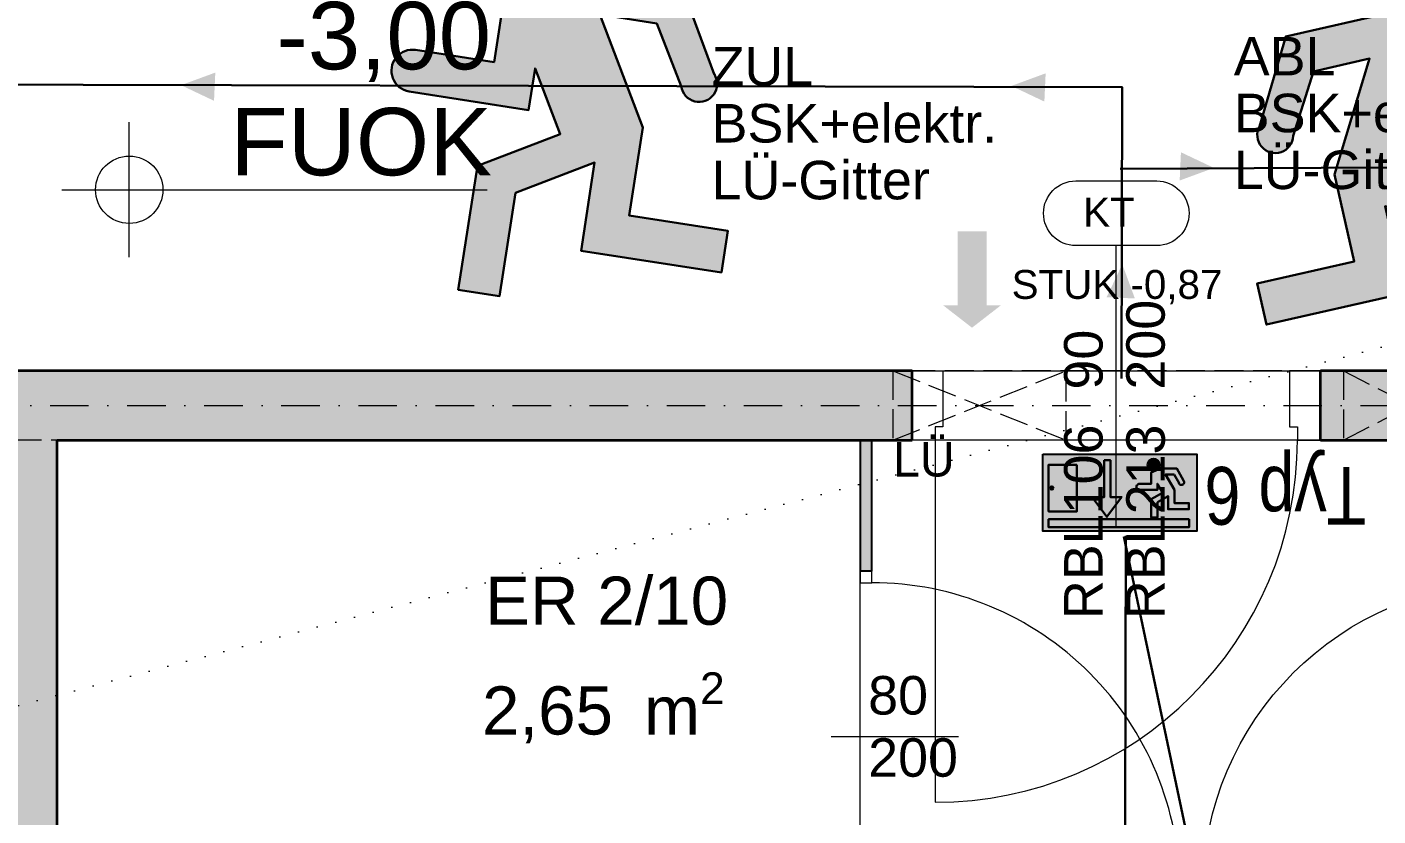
# Model space of a CAD drawing. Header units: millimetres. Extents: x 32522367 to 32638135, y 41424826 to 41540167.
# Drawn here: x 32577101 to 32580608, y 41447307 to 41449355 of the extents above; entities that cross this region are included whole.
import ezdxf
from ezdxf.enums import TextEntityAlignment as Align

# ---------------------------------------------------------------- set-up
doc = ezdxf.new("R2010")
doc.units = ezdxf.units.MM
for name, pattern in [('Punktlinie weit', [0.05, 0, -0.05]), ('Raster', [0.2, 0.1, -0.05, 0, -0.05]), ('Strichlinie eng', [0.1, 0.075, -0.025]), ('Untersicht', [0.1, 0.075, -0.025])]:
    doc.linetypes.add(name, pattern=pattern)
for name, color, linetype in [('000 Achsraster Haupt', 251, 'Continuous'), ('120 Wand Innen tragend', 251, 'Continuous'), ('130 Wand Innen', 251, 'Continuous'), ('240 Unterdaemmung', 251, 'Continuous'), ('715 Lueftung', 251, 'Continuous'), ('811 Raum 2.Erschließung_ Nebenräume_Allg.räume_Technik', 251, 'Continuous'), ('951 Polierplan Hoehenkote', 251, 'Continuous'), ('955 Polierplan Beschriftung', 251, 'Continuous'), ('956 Fensternummer', 251, 'Continuous'), ('Archicad Tür-Marker', 251, 'Continuous'), ('Archicad Türen', 251, 'Continuous'), ('dp_GE_SIBEL', 80, 'Continuous')]:
    doc.layers.add(name, color=color, linetype=linetype)
for name, color, linetype, lineweight in [('000 Achsraster Haupt_Stift_Nr__1', 251, 'Continuous', 13), ('120 Wand Innen tragend_Stift_Nr__1', 251, 'Continuous', 13), ('120 Wand Innen tragend_Stift_Nr__24', 251, 'Continuous', 13), ('120 Wand Innen tragend_Stift_Nr__6', 251, 'Continuous', 13), ('120 Wand Innen tragend_Stift_Nr__8', 251, 'Continuous', 35), ('130 Wand Innen_Stift_Nr__26', 251, 'Continuous', 13), ('130 Wand Innen_Stift_Nr__7', 251, 'Continuous', 25), ('240 Unterdaemmung_Stift_Nr__6', 251, 'Continuous', 13), ('715 Lueftung_Stift_Nr__16', 251, 'Continuous', 25), ('951 Polierplan Hoehenkote_Stift_Nr__1', 251, 'Continuous', 13), ('955 Polierplan Beschriftung_Stift_Nr__1', 251, 'Continuous', 13), ('956 Durchbruch Beschriftung_Stift_Nr__61', 251, 'Continuous', 25), ('956 Fensternummer_Stift_Nr__1', 251, 'Continuous', 13), ('970 Brandschutz Beschriftung.Texte_ Bemaßung_ Symbole_ Fluchtwege_Stift_Nr__101', 251, 'Continuous', 50), ('Archicad Raumstempel_Stift_Nr__1', 251, 'Continuous', 13), ('Archicad Tür-Marker_Stift_Nr__1', 251, 'Continuous', 13), ('Archicad Türen_Stift_Nr__1', 251, 'Continuous', 13), ('Archicad Türen_Stift_Nr__7', 251, 'Continuous', 25), ('Archicad Türen_Stift_Nr__8', 251, 'Continuous', 35), ('dp_GE_ST_Attribut_Attribut1', 250, 'Continuous', 5)]:
    doc.layers.add(name, color=color, linetype=linetype, lineweight=lineweight)
doc.layers.add('E2_LEHR_MENSCH_NATIVE', color=112, linetype='Continuous', lineweight=35, true_color=0x20dd55)
doc.layers.add('E2_LEHR_WEG_B_INTERPRETATION', color=112, linetype='Continuous', lineweight=80, true_color=0x20dd55)
doc.layers.add('E_NACHRTECH', color=3, linetype='Continuous', true_color=0x00fa00)
doc.styles.add('DPG_TXT', font='arial.ttf', dxfattribs={"width": 0.8})
doc.styles.add('ERSTELLTER_STIL_1', font='arial.ttf')

# ---------------------------------------------------------------- blocks, each defined once
blk = doc.blocks.new('9809550')
at = {"color": 18, "lineweight": 30, "true_color": 0x000000}
for points in [[(423921.7, 99168.8), (423956.8, 99168.8), (423956.8, 99202.9), (423984.5, 99214.5), (424033.7, 99214.5), (424053.8, 99178.3)], [(424040.2, 99170.9), (424025.2, 99196.7), (423999.7, 99196.8), (424026.2, 99150.3), (424026.2, 99110.9), (424070.2, 99110.9), (424070.2, 99092.3), (424007.5, 99092.3), (424007.5, 99131.7), (423975, 99113.1), (423975, 99067), (423956.5, 99067), (423956.5, 99122.4), (423990.5, 99141.9), (423975.1, 99168.8), (423975.1, 99150.2), (423921.7, 99150.3)]]:
    blk.add_lwpolyline(points, dxfattribs=at)
blk.add_circle((423963.6, 99225.9), 18.1, dxfattribs=at)
for centre, radius, start, end in [((423921.7, 99159.5), 9.27, 89.9849, 270.0151), ((424047.8, 99173.1), 7.96, 195.7299, 41.4005)]:
    blk.add_arc(centre, radius, start, end, dxfattribs=at)
blk = doc.blocks.new('RIVO_ARR_down')
at = {"true_color": 0x56c81e}
h = blk.add_hatch(color=72, dxfattribs=at)
h.dxf.hatch_style = 1
h.paths.add_polyline_path([(2487.16, 1656.78), (2487.16, 1647.95), (2504.83, 1647.95), (2504.83, 1656.78)])
h.paths.add_polyline_path([(2496.19, 1651.84), (2494.51, 1649.58), (2492.81, 1651.85), (2494.2, 1651.85), (2494.2, 1656.07), (2494.9, 1656.08), (2494.9, 1651.84)], flags=16)
h.paths.add_polyline_path([(2498.26, 1653.37), (2499.6, 1653.37), (2499.6, 1654.67), (2500.12, 1654.91, -0.535619), (2499.17, 1655.55, -1), (2500.55, 1655.55, -0.302406), (2500.12, 1654.91), (2500.66, 1655.11), (2502.53, 1655.11), (2503.29, 1653.73, -1.25347), (2502.78, 1653.45), (2502.2, 1654.43), (2501.24, 1654.44), (2502.24, 1652.67), (2502.24, 1651.16), (2503.92, 1651.16), (2503.92, 1650.46), (2501.53, 1650.46), (2501.53, 1651.96), (2500.29, 1651.25), (2500.29, 1649.49), (2499.59, 1649.49), (2499.59, 1651.6), (2500.88, 1652.34), (2500.3, 1653.37), (2500.3, 1652.66), (2498.26, 1652.67, -1)], flags=16)
h.paths.add_polyline_path([(2503.92, 1649.3), (2503.92, 1648.39), (2487.82, 1648.39), (2487.82, 1649.3)], flags=16)
h.paths.add_polyline_path([(2491.07, 1650.21), (2487.82, 1650.21), (2487.82, 1655.56), (2491.07, 1655.56)], flags=16)
h.paths.add_polyline_path([(2488, 1652.89, -1), (2488.38, 1652.89, -1)], flags=0)
at = {"true_color": 0xffffff}
h = blk.add_hatch(color=7, dxfattribs=at)
h.dxf.hatch_style = 1
h.paths.add_polyline_path([(2494.9, 1651.84), (2494.9, 1656.08), (2494.2, 1656.07), (2494.2, 1651.85), (2492.81, 1651.85), (2494.51, 1649.58), (2496.19, 1651.84)])
h = blk.add_hatch(color=7, dxfattribs=at)
h.dxf.hatch_style = 1
h.paths.add_polyline_path([(2499.17, 1655.55, 1), (2500.55, 1655.55, 1)])
h = blk.add_hatch(color=7, dxfattribs=at)
h.dxf.hatch_style = 1
h.paths.add_polyline_path([(2487.82, 1655.56), (2487.82, 1650.21), (2491.07, 1650.21), (2491.07, 1655.56)])
h.paths.add_polyline_path([(2488.38, 1652.89, -1), (2488, 1652.89, -1)], flags=16)
h = blk.add_hatch(color=7, dxfattribs=at)
h.dxf.hatch_style = 1
h.paths.add_polyline_path([(2499.6, 1653.37), (2498.26, 1653.37, 1), (2498.26, 1652.67), (2500.3, 1652.66), (2500.3, 1653.37), (2500.88, 1652.34), (2499.59, 1651.6), (2499.59, 1649.49), (2500.29, 1649.49), (2500.29, 1651.25), (2501.53, 1651.96), (2501.53, 1650.46), (2503.92, 1650.46), (2503.92, 1651.16), (2502.24, 1651.16), (2502.24, 1652.67), (2501.24, 1654.44), (2502.2, 1654.43), (2502.78, 1653.45, 1.25347), (2503.29, 1653.73), (2502.53, 1655.11), (2500.66, 1655.11), (2499.6, 1654.67)])
h = blk.add_hatch(color=7, dxfattribs=at)
h.dxf.hatch_style = 1
h.paths.add_polyline_path([(2488, 1652.89, 1), (2488.38, 1652.89, 1)])
h = blk.add_hatch(color=7, dxfattribs=at)
h.dxf.hatch_style = 1
h.paths.add_polyline_path([(2487.82, 1649.3), (2487.82, 1648.39), (2503.92, 1648.39), (2503.92, 1649.3)])
blk.add_lwpolyline([(2487.16, 1656.78), (2504.83, 1656.78), (2504.83, 1647.95), (2487.16, 1647.95)], close=True)
at = {"color": 18, "lineweight": 30, "true_color": 0x000000}
blk.add_lwpolyline([(2494.2, 1656.07), (2494.2, 1651.85), (2492.81, 1651.85), (2494.51, 1649.58), (2496.19, 1651.84), (2494.9, 1651.84), (2494.9, 1656.08), (2494.2, 1656.07)], dxfattribs=at)
for points in [[(2491.07, 1655.56), (2487.82, 1655.56), (2487.82, 1650.21), (2491.07, 1650.21)], [(2503.92, 1649.3), (2487.82, 1649.3), (2487.82, 1648.39), (2503.92, 1648.39)]]:
    blk.add_lwpolyline(points, close=True, dxfattribs=at)
blk.add_circle((2488.19, 1652.89), 0.19, dxfattribs=at)
at = {"xscale": 0.0381026673526157, "yscale": 0.0381026673526157, "zscale": 0.0381026673526157}
blk.add_blockref('9809550', (-13654.29, -2125.22), dxfattribs=at)
blk = doc.blocks.new('ER 2_10__163', base_point=(33.0945, -3.4388))
at = {"layer": 'Archicad Raumstempel_Stift_Nr__1', "color": 7, "lineweight": 13, "insert": (32.7819, -3.4042), "char_height": 0.125, "attachment_point": 1, "rotation": 343.6401, "style": 'ERSTELLTER_STIL_1'}
blk.add_mtext('\\A1;{\\pql;\\pt0,0.05;\\fArial|b0|i0|c0|p0;\\W1.000000;2,65\\fArial|b0|i0|c0|p0;\\W1.000000;\\A1{\\H.66x;\\S^  ;}\\fArial|b0|i0|c0|p0;\\W1.000000; m\\fArial|b0|i0|c0|p0;\\W1.000000;\\A1{\\H.66x;\\S2^  ;}}', dxfattribs=at)
at = {"layer": 'Archicad Raumstempel_Stift_Nr__1', "color": 7, "lineweight": 13, "style": 'ERSTELLTER_STIL_1'}
for tag, p in [('ROOM_NAME', (32.8596, -3.1681)), ('DUMMY_890', (33.4539, -3.314)), ('DUMMY_891', (32.7904, -3.3751))]:
    blk.add_attdef(tag, text='', height=0.125, rotation=343.6401, dxfattribs=at).set_placement(p, align=Align.TOP_LEFT)
blk = doc.blocks.new('Decke_52', base_point=(14.1881, -3.6439))
at = {"layer": '240 Unterdaemmung_Stift_Nr__6', "color": 7, "linetype": 'Strichlinie eng', "lineweight": 13, "flags": 128}
blk.add_lwpolyline([(21.0504, 0.6678), (15.8978, 2.1803), (14.1881, -3.6439), (35.8347, -9.9984), (37.505, -4.3085), (36.3248, -3.962), (36.3642, -3.8277), (22.0099, 0.3861)], dxfattribs=at)
blk = doc.blocks.new('Decke_118', base_point=(16.371, 3.7923))
at = {"layer": '240 Unterdaemmung_Stift_Nr__6', "color": 7, "linetype": 'Strichlinie eng', "lineweight": 13, "flags": 128}
blk.add_lwpolyline([(16.371, 3.7923), (15.9485, 2.3531), (36.5876, -3.7057), (36.5527, -3.8413), (37.5557, -4.1358), (38.0176, -2.5622), (34.5442, -1.5425), (34.7132, -0.9668), (33.3699, -0.5725), (33.2009, -1.1482), (31.4258, -0.6271), (31.5948, -0.0514), (30.2514, 0.343), (30.0824, -0.2327)], close=True, dxfattribs=at)
blk = doc.blocks.new('Öffnung_136')
at = {"layer": '120 Wand Innen tragend_Stift_Nr__1', "color": 7, "linetype": 'Untersicht', "lineweight": 13}
for p, q in [((34.0257, -2.9536), (34.4068, -3.2531)), ((33.975, -3.1263), (34.4575, -3.0804))]:
    blk.add_line(p, q, dxfattribs=at)
at = {"layer": '120 Wand Innen tragend_Stift_Nr__6', "color": 7, "linetype": 'Untersicht', "lineweight": 13, "flags": 128}
for points in [[(34.0257, -2.9536), (33.975, -3.1263)], [(34.4068, -3.2531), (34.4575, -3.0804)]]:
    blk.add_lwpolyline(points, dxfattribs=at)
at = {"layer": '120 Wand Innen tragend_Stift_Nr__8', "color": 7, "linetype": 'Continuous', "lineweight": 35, "flags": 128}
for points in [[(34.0737, -2.9677), (34.0257, -2.9536)], [(33.975, -3.1263), (34.023, -3.1404)]]:
    blk.add_lwpolyline(points, dxfattribs=at)
blk = doc.blocks.new('Öffnung_137')
at = {"layer": '120 Wand Innen tragend_Stift_Nr__1', "color": 7, "linetype": 'Untersicht', "lineweight": 13}
for p, q in [((35.1483, -3.2832), (35.4335, -3.5545)), ((35.0976, -3.4559), (35.4842, -3.3818))]:
    blk.add_line(p, q, dxfattribs=at)
at = {"layer": '120 Wand Innen tragend_Stift_Nr__6', "color": 7, "linetype": 'Untersicht', "lineweight": 13, "flags": 128}
for points in [[(35.1483, -3.2832), (35.0976, -3.4559)], [(35.4335, -3.5545), (35.4842, -3.3818)]]:
    blk.add_lwpolyline(points, dxfattribs=at)
at = {"layer": '120 Wand Innen tragend_Stift_Nr__8', "color": 7, "linetype": 'Continuous', "lineweight": 35, "flags": 128}
for points in [[(35.4842, -3.3818), (35.1483, -3.2832)], [(35.0976, -3.4559), (35.4335, -3.5545)]]:
    blk.add_lwpolyline(points, dxfattribs=at)
blk = doc.blocks.new('Zargentür 1-Fl 27')
at = {"layer": 'Archicad Türen_Stift_Nr__1', "color": 7, "linetype": 'Continuous', "lineweight": 13}
for p, q in [((0.47, 0), (0.47, 0.94)), ((-0.47, 0), (-0.53, 0)), ((-0.53, 0), (-0.53, -0.18)), ((-0.47, -0.035), (-0.47, 0)), ((0.47, -0.035), (0.47, 0)), ((0.47, 0), (0.53, 0)), ((0.53, 0), (0.53, -0.18)), ((-0.45, -0.035), (-0.47, -0.035)), ((-0.45, -0.18), (-0.45, -0.035)), ((0.45, -0.18), (0.45, -0.035)), ((0.45, -0.035), (0.47, -0.035)), ((-0.53, -0.18), (-0.47, -0.18)), ((-0.47, -0.18), (-0.45, -0.18)), ((0.47, -0.18), (0.45, -0.18)), ((0.53, -0.18), (0.47, -0.18))]:
    blk.add_line(p, q, dxfattribs=at)
at = {"layer": 'Archicad Türen_Stift_Nr__1', "color": 7, "linetype": 'Strichlinie eng', "lineweight": 13}
for p, q in [((-0.53, 0), (0.53, 0)), ((-0.53, -0.18), (0.53, -0.18))]:
    blk.add_line(p, q, dxfattribs=at)
at = {"layer": 'Archicad Türen_Stift_Nr__1', "color": 7, "linetype": 'Continuous', "lineweight": 13}
blk.add_arc((0.47, 0), 0.94, 90, 180, dxfattribs=at)
at = {"layer": 'Archicad Türen_Stift_Nr__8', "color": 7, "linetype": 'Continuous', "lineweight": 35}
for p, q in [((-0.53, 0), (-0.53, -0.18)), ((-0.53, 0), (-0.53, -0.18)), ((0.53, 0), (0.53, -0.18)), ((0.53, 0), (0.53, -0.18))]:
    blk.add_line(p, q, dxfattribs=at)
blk = doc.blocks.new('T Marker AUT 27_4')
at = {"layer": 'Archicad Tür-Marker_Stift_Nr__1', "color": 7, "linetype": 'Continuous', "lineweight": 13}
blk.add_line((0, -0.405), (0, 0.075), dxfattribs=at)
at = {"layer": 'Archicad Tür-Marker_Stift_Nr__1', "color": 7, "lineweight": 13, "style": 'ERSTELLTER_STIL_1'}
for tag, height, rotation, p in [('AC_SillPrefix_STUK', 0.075, 180, (0.2687, 0.2696)), ('DUMMY_268', 0.05, 180, (-0.2687, 0.2084)), ('DUMMY_273', 0.1, 270, (-0.165, 0.1814)), ('DUMMY_271', 0.1, 270, (-0.0036, 0.1052)), ('DUMMY_274', 0.0667, 270, (-0.0983, -0.08)), ('DUMMY_272', 0.0667, 270, (0.0631, -0.08)), ('widthPrefix1st50_1', 0.1, 270, (-0.165, -0.1475)), ('widthPrefix1st50_0', 0.1, 270, (-0.0036, -0.1474)), ('DUMMY_270', 0.0667, 270, (-0.0983, -0.6756)), ('DUMMY_269', 0.0667, 270, (0.0631, -0.6756))]:
    blk.add_attdef(tag, text='', height=height, rotation=rotation, dxfattribs=at).set_placement(p, align=Align.BOTTOM_LEFT)
blk = doc.blocks.new('Wand_322', base_point=(9.9612, 4.1107))
at = {"layer": '120 Wand Innen tragend_Stift_Nr__24', "linetype": 'Continuous', "lineweight": 13}
for points in [[(29.2953, -1.565), (29.2446, -1.7377), (34.023, -3.1404), (34.0737, -2.9677)], [(35.0401, -3.439), (36.5369, -3.8784), (36.5876, -3.7057), (35.0908, -3.2663)]]:
    blk.add_hatch(color=92, dxfattribs=at).paths.add_polyline_path(points)
at = {"layer": '120 Wand Innen tragend_Stift_Nr__8', "color": 7, "linetype": 'Continuous', "lineweight": 35}
for p, q in [((34.023, -3.1404), (34.0737, -2.9677)), ((35.0401, -3.439), (35.0908, -3.2663))]:
    blk.add_line(p, q, dxfattribs=at)
at = {"layer": '120 Wand Innen tragend_Stift_Nr__8', "color": 7, "linetype": 'Continuous', "lineweight": 35, "flags": 128}
for points in [[(34.0257, -2.9536), (29.7751, -1.7058)], [(31.8929, -2.5151), (33.975, -3.1263)], [(35.1483, -3.2832), (35.0908, -3.2663)], [(35.0401, -3.439), (35.0976, -3.4559)]]:
    blk.add_lwpolyline(points, dxfattribs=at)
at = {"layer": 'Archicad Tür-Marker', "color": 7, "lineweight": 13}
ref = blk.add_blockref('T Marker AUT 27_4', (34.5822, -3.117), dxfattribs=dict(at, rotation=343.6400909213428))
ref.add_attrib('widthPrefix1st50', 'RBL106', dxfattribs={"layer": 'Archicad Tür-Marker_Stift_Nr__1', "color": 7, "lineweight": 13, "height": 0.1, "rotation": 73.6401, "style": 'ERSTELLTER_STIL_1'}).set_placement((34.3954, -3.7336), align=Align.BOTTOM_LEFT)
ref.add_attrib('widthPrefix1st50_1', 'RBL213', dxfattribs={"layer": 'Archicad Tür-Marker_Stift_Nr__1', "color": 7, "lineweight": 13, "height": 0.1, "rotation": 73.6401, "style": 'ERSTELLTER_STIL_1'}).set_placement((34.5503, -3.7792), align=Align.BOTTOM_LEFT)
ref.add_attrib('AC_SillPrefix_STUK', 'STUK -0,87', dxfattribs={"layer": 'Archicad Tür-Marker_Stift_Nr__1', "color": 7, "lineweight": 13, "height": 0.075, "rotation": 343.6401, "style": 'ERSTELLTER_STIL_1'}).set_placement((34.3677, -2.8829), align=Align.BOTTOM_LEFT)
ref.add_attrib('DUMMY_271', '90', dxfattribs={"layer": 'Archicad Tür-Marker_Stift_Nr__1', "color": 7, "lineweight": 13, "height": 0.1, "rotation": 73.6401, "style": 'ERSTELLTER_STIL_1'}).set_placement((34.5631, -3.1621), align=Align.BOTTOM_LEFT)
ref.add_attrib('DUMMY_273', '200', dxfattribs={"layer": 'Archicad Tür-Marker_Stift_Nr__1', "color": 7, "lineweight": 13, "height": 0.1, "rotation": 73.6401, "style": 'ERSTELLTER_STIL_1'}).set_placement((34.718, -3.2076), align=Align.BOTTOM_LEFT)
at = {"layer": 'Archicad Türen', "color": 7, "linetype": 'Continuous', "lineweight": 13, "rotation": 163.6400909213429}
blk.add_blockref('Zargentür 1-Fl 27', (34.5315, -3.2897), dxfattribs=at)
blk = doc.blocks.new('Wand_326', base_point=(30.0104, -8.2886))
at = {"layer": '120 Wand Innen tragend_Stift_Nr__24', "linetype": 'Continuous', "lineweight": 13}
blk.add_hatch(color=92, dxfattribs=at).paths.add_polyline_path([(30.1831, -8.3393), (31.8929, -2.5151), (31.7202, -2.4644), (30.0104, -8.2886)])
at = {"layer": '120 Wand Innen tragend_Stift_Nr__8', "color": 7, "linetype": 'Continuous', "lineweight": 35, "flags": 128}
blk.add_lwpolyline([(30.6307, -6.8146), (31.8929, -2.5151)], dxfattribs=at)
blk = doc.blocks.new('Wand_460', base_point=(31.5309, -3.7481))
at = {"layer": '130 Wand Innen_Stift_Nr__26', "linetype": 'Continuous', "lineweight": 13}
blk.add_hatch(color=5, dxfattribs=at).paths.add_polyline_path([(33.7468, -4.3829), (31.5352, -3.7337), (31.5267, -3.7625), (33.7384, -4.4117)])
at = {"layer": '130 Wand Innen_Stift_Nr__7', "color": 7, "linetype": 'Continuous', "lineweight": 25, "flags": 128}
for points in [[(31.5352, -3.7337), (31.5267, -3.7625)], [(33.5357, -4.321), (31.5352, -3.7337)], [(31.5267, -3.7625), (33.7384, -4.4117)], [(33.7468, -4.3829), (33.5645, -4.3294)]]:
    blk.add_lwpolyline(points, dxfattribs=at)
blk = doc.blocks.new('Blockrahmentür 1-Fl 27_8')
at = {"layer": 'Archicad Türen_Stift_Nr__1', "color": 7, "linetype": 'Continuous', "lineweight": 13}
for p, q in [((0.4, 0), (0.4, 0.8)), ((-0.4, 0), (-0.43, 0)), ((-0.43, 0), (-0.43, -0.03)), ((-0.4, -0.02), (-0.4, 0)), ((0.4, -0.02), (0.4, 0)), ((0.4, 0), (0.43, 0)), ((0.43, 0), (0.43, -0.03)), ((-0.43, -0.03), (-0.4, -0.03)), ((-0.4, -0.03), (-0.4, -0.02)), ((0.4, -0.03), (0.4, -0.02)), ((0.43, -0.03), (0.4, -0.03))]:
    blk.add_line(p, q, dxfattribs=at)
blk.add_arc((0.4, 0), 0.8, 90, 180, dxfattribs=at)
at = {"layer": 'Archicad Türen_Stift_Nr__7', "color": 7, "linetype": 'Continuous', "lineweight": 25}
for p, q in [((-0.43, 0), (-0.43, -0.03)), ((-0.43, 0), (-0.43, -0.03)), ((0.43, 0), (0.43, -0.03)), ((0.43, 0), (0.43, -0.03))]:
    blk.add_line(p, q, dxfattribs=at)
blk = doc.blocks.new('T Marker AUT 27_14')
at = {"layer": 'Archicad Tür-Marker_Stift_Nr__1', "color": 7, "linetype": 'Continuous', "lineweight": 13}
blk.add_line((0, 0.225), (0, -0.105), dxfattribs=at)
at = {"layer": 'Archicad Tür-Marker_Stift_Nr__1', "color": 7, "lineweight": 13, "style": 'ERSTELLTER_STIL_1'}
for tag, height, p in [('DUMMY_270', 0.1, (-0.165, 0.2614)), ('DUMMY_268', 0.1, (-0.0036, 0.1852)), ('DUMMY_271', 0.0667, (-0.0983, 0)), ('DUMMY_269', 0.0667, (0.0631, 0))]:
    blk.add_attdef(tag, text='', height=height, rotation=270, dxfattribs=at).set_placement(p, align=Align.BOTTOM_LEFT)
blk = doc.blocks.new('Wand_465', base_point=(35.1819, -4.8198))
at = {"layer": '130 Wand Innen_Stift_Nr__26', "linetype": 'Continuous', "lineweight": 13}
for points in [[(35.4193, -3.9046), (35.448, -3.9131), (35.5438, -3.5869), (35.515, -3.5784)], [(35.1573, -4.797), (35.1861, -4.8054), (35.2058, -4.7383), (35.177, -4.7298)]]:
    blk.add_hatch(color=5, dxfattribs=at).paths.add_polyline_path(points)
at = {"layer": '130 Wand Innen_Stift_Nr__7', "color": 7, "linetype": 'Continuous', "lineweight": 25}
for p, q in [((35.4193, -3.9046), (35.448, -3.9131)), ((35.177, -4.7298), (35.2058, -4.7383))]:
    blk.add_line(p, q, dxfattribs=at)
at = {"layer": '130 Wand Innen_Stift_Nr__7', "color": 7, "linetype": 'Continuous', "lineweight": 25, "flags": 128}
for points in [[(35.515, -3.5784), (35.4193, -3.9046)], [(35.448, -3.9131), (35.5438, -3.5869)], [(35.5438, -3.5869), (35.515, -3.5784)], [(35.177, -4.7298), (35.1573, -4.797)], [(35.1861, -4.8054), (35.2058, -4.7383)]]:
    blk.add_lwpolyline(points, dxfattribs=at)
at = {"layer": 'Archicad Tür-Marker', "color": 7, "lineweight": 13}
ref = blk.add_blockref('T Marker AUT 27_14', (35.2981, -4.3172), dxfattribs=dict(at, rotation=73.64008921166622))
ref.add_attrib('DUMMY_268', '80', dxfattribs={"layer": 'Archicad Tür-Marker_Stift_Nr__1', "color": 7, "lineweight": 13, "height": 0.1, "rotation": 343.6401, "style": 'ERSTELLTER_STIL_1'}).set_placement((35.1508, -4.2451), align=Align.BOTTOM_LEFT)
ref.add_attrib('DUMMY_270', '200', dxfattribs={"layer": 'Archicad Tür-Marker_Stift_Nr__1', "color": 7, "lineweight": 13, "height": 0.1, "rotation": 343.6401, "style": 'ERSTELLTER_STIL_1'}).set_placement((35.0321, -4.3785), align=Align.BOTTOM_LEFT)
at = {"layer": 'Archicad Türen', "color": 7, "linetype": 'Continuous', "lineweight": 13, "xscale": -1, "rotation": 73.64008921166622}
blk.add_blockref('Blockrahmentür 1-Fl 27_8', (35.2981, -4.3172), dxfattribs=at)
blk = doc.blocks.new('T Marker AUT 27_13')
at = {"layer": 'Archicad Tür-Marker_Stift_Nr__1', "color": 7, "linetype": 'Continuous', "lineweight": 13}
blk.add_line((0, -0.255), (0, 0.075), dxfattribs=at)
at = {"layer": 'Archicad Tür-Marker_Stift_Nr__1', "color": 7, "lineweight": 13, "style": 'ERSTELLTER_STIL_1'}
for tag, height, p in [('DUMMY_270', 0.1, (-0.165, 0.0026)), ('DUMMY_268', 0.1, (-0.0036, 0.0026)), ('DUMMY_269', 0.0667, (0.0631, -0.1825)), ('DUMMY_271', 0.0667, (-0.0983, -0.2588))]:
    blk.add_attdef(tag, text='', height=height, rotation=270, dxfattribs=at).set_placement(p, align=Align.BOTTOM_LEFT)
blk = doc.blocks.new('Wand_466', base_point=(33.5315, -4.3354))
at = {"layer": '130 Wand Innen_Stift_Nr__26', "linetype": 'Continuous', "lineweight": 13}
for points in [[(33.8935, -3.1024), (33.7977, -3.4286), (33.8265, -3.4371), (33.9222, -3.1108)], [(33.5357, -4.321), (33.5645, -4.3294), (33.5842, -4.2622), (33.5554, -4.2538)]]:
    blk.add_hatch(color=5, dxfattribs=at).paths.add_polyline_path(points)
at = {"layer": '130 Wand Innen_Stift_Nr__7', "color": 7, "linetype": 'Continuous', "lineweight": 25}
for p, q in [((33.8265, -3.4371), (33.7977, -3.4286)), ((33.5842, -4.2622), (33.5554, -4.2538))]:
    blk.add_line(p, q, dxfattribs=at)
at = {"layer": '130 Wand Innen_Stift_Nr__7', "color": 7, "linetype": 'Continuous', "lineweight": 25, "flags": 128}
for points in [[(33.8935, -3.1024), (33.7977, -3.4286)], [(33.8265, -3.4371), (33.9222, -3.1108)], [(33.9222, -3.1108), (33.8935, -3.1024)], [(33.5554, -4.2538), (33.5357, -4.321)], [(33.5645, -4.3294), (33.5842, -4.2622)]]:
    blk.add_lwpolyline(points, dxfattribs=at)
at = {"layer": 'Archicad Tür-Marker', "color": 7, "lineweight": 13}
ref = blk.add_blockref('T Marker AUT 27_13', (33.6766, -3.8412), dxfattribs=dict(at, rotation=73.64008921166655))
ref.add_attrib('DUMMY_268', '80', dxfattribs={"layer": 'Archicad Tür-Marker_Stift_Nr__1', "color": 7, "lineweight": 13, "height": 0.1, "rotation": 343.6401, "style": 'ERSTELLTER_STIL_1'}).set_placement((33.7043, -3.8205), align=Align.BOTTOM_LEFT)
ref.add_attrib('DUMMY_270', '200', dxfattribs={"layer": 'Archicad Tür-Marker_Stift_Nr__1', "color": 7, "lineweight": 13, "height": 0.1, "rotation": 343.6401, "style": 'ERSTELLTER_STIL_1'}).set_placement((33.6589, -3.9754), align=Align.BOTTOM_LEFT)
at = {"layer": 'Archicad Türen', "color": 7, "linetype": 'Continuous', "lineweight": 13, "rotation": 253.6400892116665}
blk.add_blockref('Blockrahmentür 1-Fl 27_8', (33.7054, -3.8497), dxfattribs=at)
blk = doc.blocks.new('Höhenbemaßung_109', base_point=(32.2559, -1.9444))
at = {"layer": '951 Polierplan Hoehenkote_Stift_Nr__1', "color": 7, "linetype": 'Continuous', "lineweight": 13}
for p, q in [((32.2066, -2.1123), (32.3052, -1.7764)), ((32.088, -1.8951), (33.1475, -2.2061))]:
    blk.add_line(p, q, dxfattribs=at)
blk.add_circle((32.2559, -1.9444), 0.0875, dxfattribs=at)
at = {"layer": '951 Polierplan Hoehenkote_Stift_Nr__1', "color": 7, "lineweight": 13, "char_height": 0.175, "attachment_point": 7, "rotation": 343.64, "style": 'ERSTELLTER_STIL_1'}
for s, insert in [('\\A1;{\\pql;\\fArial|b0|i0|c0|p0;\\W1.000000;-3,00}', (32.7015, -1.7833)), ('\\A1;{\\pql;\\fArial|b0|i0|c0|p0;\\W1.000000;FUOK}', (32.5176, -1.9847))]:
    blk.add_mtext(s, dxfattribs=dict(at, insert=insert))
blk = doc.blocks.new('Etikett_228', base_point=(34.6034, -3.045))
at = {"layer": '956 Fensternummer_Stift_Nr__1', "color": 7, "linetype": 'Continuous', "lineweight": 13}
blk.add_line((34.6034, -3.045), (34.6738, -2.8051), dxfattribs=at)
at = {"layer": '956 Fensternummer_Stift_Nr__1', "color": 7, "linetype": 'Continuous', "lineweight": 13, "flags": 128}
blk.add_lwpolyline([(34.573, -2.7756, -1), (34.6203, -2.6145), (34.8218, -2.6737, -1), (34.7745, -2.8347)], format="xyb", close=True, dxfattribs=at)
at = {"layer": '956 Fensternummer_Stift_Nr__1', "color": 7, "lineweight": 13, "insert": (34.7088, -2.6858), "char_height": 0.075, "attachment_point": 2, "rotation": 343.6401, "style": 'ERSTELLTER_STIL_1'}
blk.add_mtext('\\A1;{\\pqc;\\pt0,1;\\fArial|b0|i0|c0|p0;\\W1.000000;KT\\fArial|b0|i0|c0|p0;\\W1.000000;\\A1{\\H.66x;\\S^  ;}\\fArial|b0|i0|c0|p0;\\W1.000000;\\fArial|b0|i0|c0|p0;\\W1.000000;\\A1{\\H.66x;\\S^  ;}\\fArial|b0|i0|c0|p0;\\W1.000000; \\fArial|b0|i0|c0|p0;\\W1.000000;\\fArial|b0|i0|c0|p0;\\W1.000000;\\fArial|b0|i0|c0|p0;\\W1.000000;\\fArial|b0|i0|c0|p0;\\W1.000000;\\fArial|b0|i0|c0|p0;\\W1.000000;\\fArial|b0|i0|c0|p0;\\W1.000000;\\fArial|b0|i0|c0|p0;\\W1.000000;\\fArial|b0|i0|c0|p0;\\W1.000000;\\fArial|b0|i0|c0|p0;\\W1.000000;\\fArial|b0|i0|c0|p0;\\W1.000000;\\fArial|b0|i0|c0|p0;\\W1.000000;\\fArial|b0|i0|c0|p0;\\W1.000000;\\fArial|b0|i0|c0|p0;\\W1.000000;\\fArial|b0|i0|c0|p0;\\W1.000000;\\fArial|b0|i0|c0|p0;\\W1.000000;\\fArial|b0|i0|c0|p0;\\W1.000000;\\fArial|b0|i0|c0|p0;\\W1.000000;\\fArial|b0|i0|c0|p0;\\W1.000000;\\fArial|b0|i0|c0|p0;\\W1.000000;\\fArial|b0|i0|c0|p0;\\W1.000000;\\fArial|b0|i0|c0|p0;\\W1.000000;\\fArial|b0|i0|c0|p0;\\W1.000000;\\fArial|b0|i0|c0|p0;\\W1.000000;\\fArial|b0|i0|c0|p0;\\W1.000000;\\fArial|b0|i0|c0|p0;\\W1.000000;\\fArial|b0|i0|c0|p0;\\W1.000000;\\fArial|b0|i0|c0|p0;\\W1.000000;\\fArial|b0|i0|c0|p0;\\W1.000000;\\fArial|b0|i0|c0|p0;\\W1.000000;\\fArial|b0|i0|c0|p0;\\W1.000000;\\fArial|b0|i0|c0|p0;\\W1.000000;\\fArial|b0|i0|c0|p0;\\W1.000000;\\fArial|b0|i0|c0|p0;\\W1.000000;\\fArial|b0|i0|c0|p0;\\W1.000000;\\fArial|b0|i0|c0|p0;\\W1.000000;\\fArial|b0|i0|c0|p0;\\W1.000000;\\fArial|b0|i0|c0|p0;\\W1.000000;\\fArial|b0|i0|c0|p0;\\W1.000000;\\fArial|b0|i0|c0|p0;\\W1.000000;\\fArial|b0|i0|c0|p0;\\W1.000000;\\fArial|b0|i0|c0|p0;\\W1.000000;\\fArial|b0|i0|c0|p0;\\W1.000000;\\fArial|b0|i0|c0|p0;\\W1.000000;}', dxfattribs=at)
blk = doc.blocks.new('Etikett_254', base_point=(0.7027, 0.0022))
at = {"layer": '955 Polierplan Beschriftung_Stift_Nr__1', "color": 7, "linetype": 'Punktlinie weit', "lineweight": 13}
blk.add_line((9.2676, -2.5121), (40.9153, -3.4128), dxfattribs=at)
blk = doc.blocks.new('Standard-Rastermarker_20')
at = {"layer": '000 Achsraster Haupt_Stift_Nr__1', "color": 7, "linetype": 'Raster', "lineweight": 13}
blk.add_line((1, 0), (91.4133, 0), dxfattribs=at)
at = {"layer": '000 Achsraster Haupt_Stift_Nr__1', "color": 7, "lineweight": 13, "style": 'ERSTELLTER_STIL_1'}
for tag, p in [('AC_MarkerText_1_0', (-0.25, 0.075)), ('AC_MarkerText_1_1', (92.6633, 0.075))]:
    blk.add_attdef(tag, text='', height=0.15, dxfattribs=at).set_placement(p, align=Align.TOP_CENTER)
blk = doc.blocks.new('Pfeil Gerade 27_7')
at = {"layer": '715 Lueftung_Stift_Nr__16', "linetype": 'Continuous', "lineweight": 25}
blk.add_hatch(color=5, dxfattribs=at).paths.add_polyline_path([(0.125, 0), (0.067, 0.0748), (0.067, 0.0376), (-0.125, 0.0376), (-0.125, -0.0376), (0.067, -0.0376), (0.067, -0.0748)])
blk = doc.blocks.new('98095500')
at = {"color": 18, "lineweight": 30, "true_color": 0x000000}
for points in [[(423921.73, 99168.82), (423956.82, 99168.82), (423956.82, 99202.95), (423984.52, 99214.53), (424033.69, 99214.53), (424053.79, 99178.33)], [(424040.17, 99170.92), (424025.2, 99196.66), (423999.74, 99196.78), (424026.18, 99150.32), (424026.18, 99110.9), (424070.22, 99110.9), (424070.22, 99092.32), (424007.48, 99092.32), (424007.48, 99131.68), (423974.96, 99113.11), (423974.96, 99066.99), (423956.52, 99066.99), (423956.52, 99122.44), (423990.54, 99141.87), (423975.12, 99168.79), (423975.12, 99150.21), (423921.73, 99150.28)]]:
    blk.add_lwpolyline(points, dxfattribs=at)
blk.add_circle((423963.6, 99225.86), 18.08, dxfattribs=at)
for centre, radius, start, end in [((424047.83, 99173.07), 7.96, 195.72991, 41.40047), ((423921.73, 99159.55), 9.27, 89.9849, 270.0151)]:
    blk.add_arc(centre, radius, start, end, dxfattribs=at)
blk = doc.blocks.new('750298750')
h = blk.add_hatch(color=3)
h.paths.add_polyline_path([(426943.63, 99576.9), (426968.12, 99576.79), (426982.52, 99552.02, 1.25347), (426995.63, 99559.16), (426976.28, 99593.98), (426928.98, 99593.98), (426902.34, 99582.83), (426902.34, 99550.01), (426868.58, 99550.01, 1), (426868.59, 99532.17), (426919.94, 99532.11), (426919.94, 99549.98), (426934.78, 99524.08), (426902.06, 99505.39), (426902.06, 99452.05), (426919.79, 99452.05), (426919.79, 99496.41), (426951.07, 99514.28), (426951.07, 99476.42), (427011.43, 99476.42), (427011.43, 99494.29), (426969.06, 99494.29), (426969.06, 99532.21)])
h.paths.add_polyline_path([(426891.47, 99604.88, 1), (426926.25, 99604.88, 1)])
at = {"xscale": 0.9619413167778113, "yscale": 0.9619413167778113, "zscale": 0.9619413167778113}
blk.add_blockref('98095500', (19080.76, 4155.42), dxfattribs=at)
blk = doc.blocks.new('E2_MOL_LEHRPERSON_ZENTRIERT')
blk.add_blockref('750298750', (-426935.55, -99537.16))

msp = doc.modelspace()

# ---------------------------------------------------------------- linework, layer by layer
at = {"layer": '811 Raum 2.Erschließung_ Nebenräume_Allg.räume_Technik', "color": 51, "linetype": 'Continuous', "lineweight": 0, "true_color": 0xf5ffa6, "flags": 128}
msp.add_lwpolyline([(32554268.836, 41447432.46), (32554268.831, 41448462.46), (32559088.831, 41448462.484), (32566978.831, 41448462.524), (32568578.831, 41448462.532), (32583068.831, 41448462.606), (32583068.823, 41449962.605), (32565768.823, 41449962.518), (32564168.823, 41449962.51), (32557468.823, 41449962.476), (32556448.823, 41449962.471), (32552268.823, 41449962.45), (32552268.836, 41447432.45)], close=True, dxfattribs=at)
at = {"layer": '811 Raum 2.Erschließung_ Nebenräume_Allg.räume_Technik', "color": 31, "linetype": 'Continuous', "lineweight": 0, "true_color": 0xffcc66, "flags": 128}
for points in [[(32577178.832, 41448282.575), (32577178.863, 41442212.578), (32583068.863, 41442212.608), (32583068.832, 41448282.605)], [(32577178.832, 41448282.578), (32577178.838, 41447012.578), (32579263.838, 41447012.589), (32579263.832, 41448282.588)]]:
    msp.add_lwpolyline(points, close=True, dxfattribs=at)
at = {"layer": 'E2_LEHR_WEG_B_INTERPRETATION', "color": 112, "true_color": 0x20dd55}
for points in [[(32577500.872, 41449203.987), (32577589.8, 41449236.672), (32577586.469, 41449163.372)], [(32579656.451, 41449202.027), (32579745.379, 41449234.712), (32579742.048, 41449161.411)], [(32580182.257, 41448989.203), (32580093.329, 41448956.518), (32580096.66, 41449029.819)], [(32579944.353, 41448739.18), (32579977.038, 41448650.252), (32579903.737, 41448653.583)]]:
    msp.add_solid(points, dxfattribs=at)
at = {"layer": 'E_NACHRTECH', "color": 3, "lineweight": 30}
for points in [[(32579942.117, 41448442.219), (32579943.849, 41449198.932), (32576089.848, 41449207.75)], [(32579938.686, 41448986.41), (32582897.621, 41449001.757)], [(32579953.253, 41448034.197), (32579942.292, 41443244.022)]]:
    msp.add_lwpolyline(points, dxfattribs=at)
at = {"layer": 'E_NACHRTECH', "color": 4, "lineweight": 30}
msp.add_lwpolyline([(32580535.132, 41445256.132), (32579948.195, 41448032.346)], dxfattribs=at)

# ---------------------------------------------------------------- block references
at = {"layer": '000 Achsraster Haupt', "color": 7, "linetype": 'Continuous', "lineweight": 18, "xscale": 999.9999999999995, "yscale": 999.9999999999995, "zscale": 999.9999999999995, "rotation": 0.0002901272618044}
msp.add_blockref('Standard-Rastermarker_20', (32539942.797, 41448372.387), dxfattribs=at)
at = {"layer": '120 Wand Innen tragend', "color": 7, "lineweight": 35, "xscale": 1000, "yscale": 1000, "zscale": 1000, "rotation": 16.36019999999994}
for name, p in [('Wand_322', (32554268.831, 41448462.46)), ('Wand_326', (32576998.863, 41442212.578))]:
    msp.add_blockref(name, p, dxfattribs=at)
at = {"layer": '120 Wand Innen tragend', "color": 7, "linetype": 'Continuous', "lineweight": 13, "xscale": 1000, "yscale": 1000, "zscale": 1000, "rotation": 16.36019999999994}
for name in ['Öffnung_136', 'Öffnung_137']:
    msp.add_blockref(name, (32545868.865, 41441712.417), dxfattribs=at)
at = {"layer": '130 Wand Innen', "color": 7, "lineweight": 35, "xscale": 1000, "yscale": 1000, "zscale": 1000, "rotation": 16.36019999999994}
for name, p in [('Wand_466', (32579263.838, 41446997.587)), ('Wand_465', (32580983.838, 41446997.595)), ('Wand_460', (32577178.838, 41446997.576))]:
    msp.add_blockref(name, p, dxfattribs=at)
at = {"layer": '240 Unterdaemmung', "color": 7, "linetype": 'Strichlinie eng', "lineweight": 13, "xscale": 1000, "yscale": 1000, "zscale": 1000, "rotation": 16.36019999999994}
for name, p in [('Decke_118', (32560508.823, 41449962.493)), ('Decke_52', (32560508.863, 41442212.494))]:
    msp.add_blockref(name, p, dxfattribs=at)
at = {"layer": '715 Lueftung', "color": 7, "linetype": 'Continuous', "lineweight": 13, "xscale": 1000, "yscale": 1000, "zscale": 1000, "rotation": 270.0002892130292}
msp.add_blockref('Pfeil Gerade 27_7', (32579554.252, 41448699.416), dxfattribs=at)
at = {"layer": '811 Raum 2.Erschließung_ Nebenräume_Allg.räume_Technik', "color": 7, "linetype": 'Continuous', "lineweight": 13, "xscale": 1000, "yscale": 1000, "zscale": 1000, "rotation": 16.36019999999994}
msp.add_blockref('ER 2_10__163', (32578591.964, 41447734.788), dxfattribs=at).add_auto_attribs({'ROOM_NAME': 'ER 2/10'})
at = {"layer": '951 Polierplan Hoehenkote', "color": 7, "lineweight": 13, "xscale": 1000, "yscale": 1000, "zscale": 1000, "rotation": 16.36019999999994}
msp.add_blockref('Höhenbemaßung_109', (32577366.406, 41448932.472), dxfattribs=at)
at = {"layer": '955 Polierplan Beschriftung', "color": 7, "linetype": 'Continuous', "lineweight": 13, "xscale": 1000, "yscale": 1000, "zscale": 1000, "rotation": 16.36019999999994}
msp.add_blockref('Etikett_254', (32546542.531, 41441912.421), dxfattribs=at)
at = {"layer": '956 Fensternummer', "color": 7, "linetype": 'Continuous', "lineweight": 13, "xscale": 1000, "yscale": 1000, "zscale": 1000, "rotation": 16.36019999999994}
msp.add_blockref('Etikett_228', (32579928.831, 41448537.59), dxfattribs=at)
at = {"layer": 'dp_GE_SIBEL'}
ref = msp.add_blockref('RIVO_ARR_down', (32523420.902, 41410731.715), dxfattribs=dict(at, xscale=22.64316256777142, yscale=22.64316256777142, rotation=1.817101e-10))
ref.add_attrib('ATTRIBUT1', 'Typ 6', dxfattribs={"layer": 'dp_GE_ST_Attribut_Attribut1', "height": 150, "rotation": 180, "style": 'DPG_TXT', "width": 0.8, "flags": 8}).set_placement((32580158.137, 41448138.116), align=Align.MIDDLE_RIGHT)
at = {"layer": 'E2_LEHR_MENSCH_NATIVE', "color": 112, "true_color": 0x20dd55, "yscale": 6.107755025382402}
for p, xscale, rotation in [((32578502.164, 41449155.452), 6.107755025382402, 351.2259636121684), ((32580688.119, 41449047.142), -6.107755025382402, 12.80549459998588)]:
    msp.add_blockref('E2_MOL_LEHRPERSON_ZENTRIERT', p, dxfattribs=dict(at, xscale=xscale, rotation=rotation))

# ---------------------------------------------------------------- texts
at = {"layer": '956 Durchbruch Beschriftung_Stift_Nr__61', "color": 5, "linetype": 'Continuous', "lineweight": 25, "insert": (32579348.832, 41448278.147), "char_height": 90, "attachment_point": 1, "rotation": 0.000291, "style": 'ERSTELLTER_STIL_1'}
msp.add_mtext('\\A1;{\\pql;\\fArial|b0|i0|c0|p0;\\W1.000000;LÜ}', dxfattribs=at)
at = {"layer": '970 Brandschutz Beschriftung.Texte_ Bemaßung_ Symbole_ Fluchtwege_Stift_Nr__101', "color": 1, "linetype": 'Continuous', "lineweight": 50, "true_color": 0xf50000, "char_height": 100, "attachment_point": 1, "rotation": 0.000289, "line_spacing_factor": 0.884915, "style": 'ERSTELLTER_STIL_1'}
for s, insert in [('\\A1;{\\pql;\\fArial|b0|i0|c0|p0;\\W1.000000;ABL\\P\\pql;\\fArial|b0|i0|c0|p0;\\W1.000000;BSK+elektr.\\P\\pql;\\fArial|b0|i0|c0|p0;\\W1.000000;LÜ-Gitter}', (32580233.763, 41449329.317)), ('\\A1;{\\pql;\\fArial|b0|i0|c0|p0;\\W1.000000;ZU\\fArial|b0|i0|c0|p0;\\W1.000000;L\\P\\pql;\\fArial|b0|i0|c0|p0;\\W1.000000;BSK+elektr.\\P\\pql;\\fArial|b0|i0|c0|p0;\\W1.000000;LÜ-Gitter}', (32578878.126, 41449302.633))]:
    msp.add_mtext(s, dxfattribs=dict(at, insert=insert))

doc.saveas('drawing.dxf')
